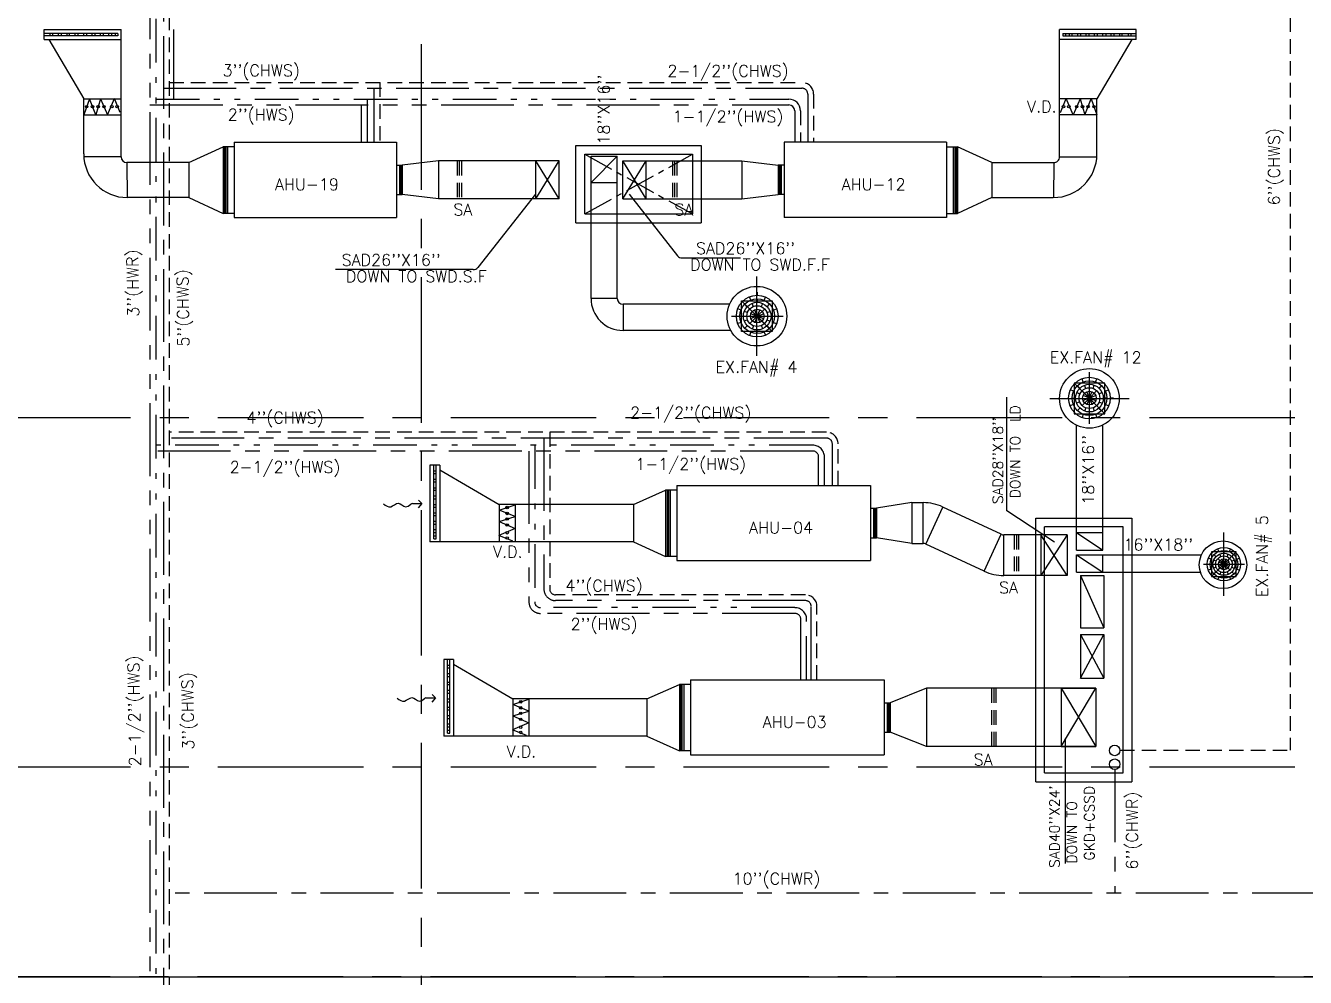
# Model space of a CAD drawing. Extents: x 89070.1 to 89129.1, y 39921.6 to 40000.1.
# Drawn here: x 89086.58 to 89108.56, y 39956.09 to 39972.43 of the extents above; entities that cross this region are included whole.
import ezdxf
from ezdxf.enums import TextEntityAlignment as Align

# ---------------------------------------------------------------- set-up
doc = ezdxf.new("R2010")
doc.units = 0
doc.header["$MEASUREMENT"] = 0
for name, pattern in [('2DASHES', [1.7, 0.75, -0.25, 0.1, -0.25, 0.1, -0.25]), ('CENTER', [2, 1.25, -0.25, 0.25, -0.25]), ('CENTER2', [1.125, 0.75, -0.125, 0.125, -0.125]), ('CENTERX2', [4, 2.5, -0.5, 0.5, -0.5]), ('HIDDEN', [0.375, 0.25, -0.125]), ('PHANTOM', [2.5, 1.25, -0.25, 0.25, -0.25, 0.25, -0.25])]:
    doc.linetypes.add(name, pattern=pattern)
for name, color, linetype in [('AX', 11, 'CONTINUOUS'), ('AXES', 11, 'CENTERX2'), ('DOOR-NO', 5, 'CONTINUOUS'), ('DUCT', 6, 'CONTINUOUS'), ('EJ', 11, 'CONTINUOUS'), ('EXDUCT', 6, 'CONTINUOUS'), ('RM-NAME', 2, 'CONTINUOUS'), ('ROOF', 11, 'CONTINUOUS'), ('SAD', 6, 'CONTINUOUS'), ('WALL', 11, 'CONTINUOUS')]:
    doc.layers.add(name, color=color, linetype=linetype)
doc.styles.add('ROMANS', font='ROMANS.shx')
doc.styles.add('STYLE1', font='romanc.shx', dxfattribs={"height": 200})

msp = doc.modelspace()

# ---------------------------------------------------------------- hatches: boundary and pattern name
at = {"layer": 'DOOR-NO'}
h = msp.add_hatch(dxfattribs=at)
h.set_pattern_fill('ANSI37', color=11, scale=100, angle=180, style=0)
h.set_pattern_definition([(315, (89098.546753, 40129.205519), (-0.0088388347, -0.0088388348), []), (225, (89098.546753, 40129.205519), (-0.0088388347, 0.0088388348), [])])
h.paths.add_polyline_path([(89093.002, 39969.533), (89093.052, 39969.533), (89093.052, 39970.039), (89093.002, 39970.039)])
h = msp.add_hatch(dxfattribs=at)
h.set_pattern_fill('ANSI37', color=11, scale=100, angle=180, style=0)
h.set_pattern_definition([(225, (89094.014813, 40129.205519), (0.0088388347, -0.0088388348), []), (315, (89094.014813, 40129.205519), (0.0088388347, 0.0088388348), [])])
h.paths.add_polyline_path([(89099.56, 39970.039), (89099.51, 39970.039), (89099.51, 39969.533), (89099.56, 39969.533)])
h = msp.add_hatch(dxfattribs=at)
h.set_pattern_fill('ANSI37', color=11, scale=100, angle=180, style=0)
h.set_pattern_definition([(315, (89106.68946, 40123.311477), (-0.0088388347, -0.0088388348), []), (225, (89106.68946, 40123.311477), (-0.0088388347, 0.0088388348), [])])
h.paths.add_polyline_path([(89101.145, 39963.639), (89101.195, 39963.639), (89101.195, 39964.145), (89101.145, 39964.145)])
h = msp.add_hatch(dxfattribs=at)
h.set_pattern_fill('ANSI37', color=11, scale=100, angle=180, style=0)
h.set_pattern_definition([(315, (89106.923964, 40119.973225), (-0.0088388347, -0.0088388348), []), (225, (89106.923964, 40119.973225), (-0.0088388347, 0.0088388348), [])])
h.paths.add_polyline_path([(89101.379, 39960.301), (89101.429, 39960.301), (89101.429, 39960.807), (89101.379, 39960.807)])

# ---------------------------------------------------------------- linework, layer by layer
at = {"layer": 'AX', "color": 6, "linetype": 'CENTER'}
for p, q in [((89088.947, 39976.254), (89088.947, 39940.743)), ((89088.947, 39971.359), (89099.916, 39971.359)), ((89092.563, 39971.359), (89092.563, 39970.431)), ((89100.016, 39971.259), (89100.016, 39970.431)), ((89100.338, 39965.351), (89088.947, 39965.351)), ((89095.483, 39965.351), (89095.483, 39962.76)), ((89100.438, 39964.537), (89100.438, 39965.251)), ((89099.974, 39962.56), (89095.683, 39962.56)), ((89100.074, 39961.199), (89100.074, 39962.46)), ((89105.291, 39959.659), (89105.291, 39957.536)), ((89110.898, 39957.536), (89088.947, 39957.536))]:
    msp.add_line(p, q, dxfattribs=at)
at = {"layer": 'AX', "color": 10, "linetype": 'HIDDEN'}
for p, q in [((89089.047, 39976.354), (89089.047, 39940.743)), ((89108.301, 39974.076), (89108.301, 39959.989)), ((89089.047, 39971.459), (89099.916, 39971.459)), ((89092.663, 39971.459), (89092.663, 39970.431)), ((89100.116, 39971.259), (89100.116, 39970.431)), ((89100.338, 39965.451), (89089.047, 39965.451)), ((89095.583, 39965.451), (89095.583, 39962.76)), ((89100.538, 39964.537), (89100.538, 39965.251)), ((89099.974, 39962.66), (89095.683, 39962.66)), ((89100.174, 39961.199), (89100.174, 39962.46)), ((89105.377, 39959.989), (89108.301, 39959.989))]:
    msp.add_line(p, q, dxfattribs=at)
at = {"layer": 'AX', "color": 2, "linetype": 'PHANTOM'}
for p, q in [((89088.717, 39975.949), (89088.717, 39940.546)), ((89088.717, 39971.072), (89099.691, 39971.072)), ((89100.102, 39965.129), (89088.717, 39965.129)), ((89095.225, 39965.129), (89095.225, 39962.539)), ((89100.202, 39964.537), (89100.202, 39965.029)), ((89099.796, 39962.339), (89095.425, 39962.339)), ((89099.896, 39961.199), (89099.896, 39962.239))]:
    msp.add_line(p, q, dxfattribs=at)
at = {"layer": 'AX', "color": 6, "linetype": '2DASHES'}
for p, q in [((89088.817, 39975.949), (89088.817, 39940.546)), ((89088.817, 39971.172), (89099.691, 39971.172)), ((89092.447, 39971.172), (89092.447, 39970.431)), ((89100.102, 39965.229), (89088.817, 39965.229)), ((89095.325, 39965.229), (89095.325, 39962.539)), ((89100.302, 39964.537), (89100.302, 39965.029)), ((89099.796, 39962.439), (89095.425, 39962.439)), ((89099.996, 39961.199), (89099.996, 39962.239))]:
    msp.add_line(p, q, dxfattribs=at)
at = {"layer": 'AX', "color": 2, "linetype": 'CENTER'}
for p, q in [((89092.347, 39971.072), (89092.347, 39970.431)), ((89099.791, 39970.972), (89099.791, 39970.431))]:
    msp.add_line(p, q, dxfattribs=at)
at = {"layer": 'AX', "color": 6, "linetype": 'HIDDEN'}
msp.add_line((89099.891, 39970.972), (89099.891, 39970.431), dxfattribs=at)
at = {"layer": 'AX', "color": 3, "linetype": 'HIDDEN'}
for p, q in [((89093.994, 39970.111), (89093.994, 39969.461)), ((89094.028, 39970.111), (89094.028, 39969.461)), ((89094.068, 39970.111), (89094.068, 39969.461)), ((89097.692, 39970.111), (89097.692, 39969.461)), ((89097.726, 39970.111), (89097.726, 39969.461)), ((89097.766, 39970.111), (89097.766, 39969.461)), ((89103.563, 39963.69), (89103.563, 39962.99)), ((89103.603, 39963.69), (89103.603, 39962.99)), ((89103.637, 39963.69), (89103.637, 39962.99)), ((89103.173, 39961.054), (89103.173, 39960.054)), ((89103.213, 39961.054), (89103.213, 39960.054)), ((89103.247, 39961.054), (89103.247, 39960.054))]:
    msp.add_line(p, q, dxfattribs=at)
at = {"layer": 'AX', "color": 4}
for p, q in [((89095.339, 39969.537), (89094.349, 39968.282)), ((89096.948, 39969.537), (89097.78, 39968.482)), ((89097.858, 39968.444), (89098.862, 39968.444)), ((89094.271, 39968.244), (89091.903, 39968.244)), ((89103.436, 39964.1), (89103.436, 39966.051)), ((89104.252, 39963.565), (89103.436, 39964.1)), ((89104.437, 39960.192), (89104.437, 39958.045))]:
    msp.add_line(p, q, dxfattribs=at)
at = {"layer": 'AX', "color": 10, "linetype": 'HIDDEN'}
for centre, major_axis, start_param, end_param in [((89099.916, 39971.259), (0.141, 0.141), 5.497787, 7.068583), ((89100.338, 39965.251), (-0.141, 0.141), 3.926991, 5.497787), ((89095.683, 39962.76), (-0.0707, 0.0707), 0.785398, 2.356194), ((89099.974, 39962.46), (-0.141, 0.141), 3.926991, 5.497787)]:
    msp.add_ellipse(centre, major_axis=major_axis, ratio=1, start_param=start_param, end_param=end_param, dxfattribs=at)
at = {"layer": 'AX', "color": 6}
msp.add_ellipse((89099.691, 39970.972), major_axis=(0.141, 0.141), ratio=1, start_param=5.497787, end_param=7.068583, dxfattribs=at)
at = {"layer": 'AX', "color": 6, "linetype": 'CENTER'}
for centre, major_axis, start_param, end_param in [((89099.916, 39971.259), (0.0707, 0.0707), 5.497787, 7.068583), ((89095.683, 39962.76), (0.141, 0.141), 2.356194, 3.926991), ((89099.974, 39962.46), (-0.0707, 0.0707), 3.926991, 5.497787)]:
    msp.add_ellipse(centre, major_axis=major_axis, ratio=1, start_param=start_param, end_param=end_param, dxfattribs=at)
at = {"layer": 'AX', "color": 2}
msp.add_ellipse((89099.691, 39970.972), major_axis=(0.0707, 0.0707), ratio=1, start_param=5.497787, end_param=7.068583, dxfattribs=at)
at = {"layer": 'AX', "color": 4}
for centre, start_param, end_param in [((89097.858, 39968.544), 3.024125, 3.926991), ((89094.271, 39968.344), 3.926991, 4.829856)]:
    msp.add_ellipse(centre, major_axis=(0.0707, 0.0707), ratio=1, start_param=start_param, end_param=end_param, dxfattribs=at)
at = {"layer": 'AX', "color": 6, "linetype": '2DASHES'}
for centre, major_axis, start_param, end_param in [((89100.102, 39965.029), (0.141, 0.141), 5.497787, 7.068583), ((89095.425, 39962.539), (-0.0707, 0.0707), 0.785398, 2.356194), ((89099.796, 39962.239), (-0.141, 0.141), 3.926991, 5.497787)]:
    msp.add_ellipse(centre, major_axis=major_axis, ratio=1, start_param=start_param, end_param=end_param, dxfattribs=at)
at = {"layer": 'AX', "color": 5, "linetype": 'CENTER'}
msp.add_ellipse((89100.338, 39965.251), major_axis=(-0.0707, 0.0707), ratio=1, start_param=3.926991, end_param=5.497787, dxfattribs=at)
at = {"layer": 'AX', "color": 2, "linetype": 'PHANTOM'}
for centre, major_axis, start_param, end_param in [((89100.102, 39965.029), (-0.0707, 0.0707), 3.926991, 5.497787), ((89095.425, 39962.539), (0.141, 0.141), 2.356194, 3.926991), ((89099.796, 39962.239), (-0.0707, 0.0707), 3.926991, 5.497787)]:
    msp.add_ellipse(centre, major_axis=major_axis, ratio=1, start_param=start_param, end_param=end_param, dxfattribs=at)
at = {"layer": 'AXES'}
for p, q in [((89093.384, 39921.615), (89093.384, 39999.428)), ((89128.384, 39965.7), (89070.798, 39965.7)), ((89128.384, 39959.7), (89070.798, 39959.7)), ((89128.034, 39956.1), (89071.148, 39956.1))]:
    msp.add_line(p, q, dxfattribs=at)
at = {"layer": 'DOOR-NO', "color": 3}
for p, q in [((89089.973, 39970.353), (89089.973, 39969.21)), ((89090, 39970.353), (89090, 39969.21)), ((89090.018, 39970.353), (89090.018, 39969.21)), ((89090.049, 39970.353), (89090.049, 39969.21)), ((89102.512, 39970.353), (89102.512, 39969.21)), ((89102.544, 39970.353), (89102.544, 39969.21)), ((89102.562, 39970.353), (89102.562, 39969.21)), ((89102.589, 39970.353), (89102.589, 39969.21)), ((89093.002, 39970.039), (89093.002, 39969.533)), ((89093.052, 39970.039), (89093.052, 39969.533)), ((89099.51, 39970.039), (89099.51, 39969.533)), ((89099.56, 39970.039), (89099.56, 39969.533)), ((89097.575, 39964.459), (89097.575, 39963.316)), ((89097.603, 39964.459), (89097.603, 39963.316)), ((89097.621, 39964.459), (89097.621, 39963.316)), ((89097.652, 39964.459), (89097.652, 39963.316)), ((89101.145, 39964.145), (89101.145, 39963.639)), ((89101.195, 39964.145), (89101.195, 39963.639)), ((89097.81, 39961.12), (89097.81, 39959.978)), ((89097.837, 39961.12), (89097.837, 39959.978)), ((89097.855, 39961.12), (89097.855, 39959.978)), ((89097.887, 39961.12), (89097.887, 39959.978)), ((89101.379, 39960.807), (89101.379, 39960.301)), ((89101.429, 39960.807), (89101.429, 39960.301))]:
    msp.add_line(p, q, dxfattribs=at)
at = {"layer": 'DOOR-NO', "color": 6}
for p, q in [((89090.162, 39970.431), (89092.952, 39970.431)), ((89090.162, 39970.431), (89090.162, 39969.141)), ((89090.162, 39970.431), (89090.162, 39969.141)), ((89092.952, 39970.431), (89092.952, 39969.141)), ((89102.4, 39970.431), (89099.61, 39970.431)), ((89099.61, 39970.431), (89099.61, 39969.141)), ((89102.4, 39970.431), (89102.4, 39969.141)), ((89102.4, 39970.431), (89102.4, 39969.141)), ((89090.162, 39969.141), (89092.952, 39969.141)), ((89102.4, 39969.141), (89099.61, 39969.141)), ((89097.765, 39964.537), (89097.765, 39963.247)), ((89097.765, 39964.537), (89101.095, 39964.537)), ((89101.095, 39964.537), (89101.095, 39963.247)), ((89097.765, 39963.247), (89101.095, 39963.247)), ((89097.999, 39961.199), (89097.999, 39959.909)), ((89097.999, 39961.199), (89101.329, 39961.199)), ((89101.329, 39961.199), (89101.329, 39959.909)), ((89097.999, 39959.909), (89101.329, 39959.909))]:
    msp.add_line(p, q, dxfattribs=at)
at = {"layer": 'DOOR-NO', "color": 10}
for centre in [(89105.287, 39959.987), (89105.287, 39959.75)]:
    msp.add_ellipse(centre, major_axis=(0.0641, 0.0641), ratio=1, start_param=5.497787, end_param=11.780972, dxfattribs=at)
at = {"layer": 'DUCT'}
for p, q in [((89086.903, 39972.365), (89088.22, 39972.365)), ((89086.903, 39972.194), (89086.903, 39972.365)), ((89088.22, 39970.181), (89088.22, 39972.365)), ((89089.128, 39971.179), (89089.128, 39972.365)), ((89104.341, 39971.179), (89104.341, 39972.365)), ((89105.659, 39972.365), (89104.341, 39972.365)), ((89105.659, 39972.194), (89105.659, 39972.365)), ((89086.903, 39972.194), (89088.22, 39972.194)), ((89086.98, 39972.194), (89087.579, 39971.179)), ((89088.037, 39972.194), (89088.122, 39972.194)), ((89088.122, 39972.194), (89088.155, 39972.194)), ((89105.659, 39972.194), (89104.341, 39972.194)), ((89104.44, 39972.194), (89104.407, 39972.194)), ((89104.525, 39972.194), (89104.44, 39972.194)), ((89105.582, 39972.194), (89104.983, 39971.179)), ((89104.341, 39970.181), (89104.341, 39971.95)), ((89087.579, 39970.231), (89087.579, 39971.179)), ((89104.983, 39970.231), (89104.983, 39971.179)), ((89089.385, 39970.081), (89089.973, 39970.353)), ((89090.162, 39970.353), (89089.973, 39970.353)), ((89102.4, 39970.353), (89102.589, 39970.353)), ((89103.176, 39970.081), (89102.589, 39970.353)), ((89088.22, 39970.181), (89087.581, 39970.181)), ((89088.32, 39970.081), (89088.323, 39969.481)), ((89089.385, 39970.081), (89088.32, 39970.081)), ((89089.385, 39970.081), (89089.385, 39969.481)), ((89093.675, 39970.111), (89093.052, 39970.039)), ((89093.675, 39970.111), (89093.675, 39969.461)), ((89094.524, 39970.111), (89093.675, 39970.111)), ((89095.72, 39970.111), (89094.524, 39970.111)), ((89096.841, 39970.111), (89098.038, 39970.111)), ((89098.038, 39970.111), (89098.886, 39970.111)), ((89098.886, 39970.111), (89099.51, 39970.039)), ((89098.886, 39970.111), (89098.886, 39969.461)), ((89103.176, 39970.081), (89104.241, 39970.081)), ((89103.176, 39970.081), (89103.176, 39969.481)), ((89104.241, 39970.081), (89104.239, 39969.481)), ((89104.341, 39970.181), (89104.981, 39970.181)), ((89092.952, 39970.039), (89093.052, 39970.039)), ((89099.61, 39970.039), (89099.51, 39970.039)), ((89089.385, 39969.481), (89088.329, 39969.481)), ((89089.385, 39969.481), (89089.973, 39969.21)), ((89092.952, 39969.533), (89093.052, 39969.533)), ((89093.675, 39969.461), (89093.052, 39969.533)), ((89094.524, 39969.461), (89093.675, 39969.461)), ((89095.72, 39969.461), (89094.461, 39969.461)), ((89096.841, 39969.461), (89098.1, 39969.461)), ((89098.038, 39969.461), (89098.886, 39969.461)), ((89098.886, 39969.461), (89099.51, 39969.533)), ((89099.61, 39969.533), (89099.51, 39969.533)), ((89103.176, 39969.481), (89102.589, 39969.21)), ((89103.176, 39969.481), (89104.233, 39969.481)), ((89090.162, 39969.21), (89089.973, 39969.21)), ((89102.4, 39969.21), (89102.589, 39969.21)), ((89096.743, 39967.749), (89096.293, 39967.749)), ((89096.843, 39967.649), (89096.843, 39967.199)), ((89093.698, 39964.886), (89093.527, 39964.886)), ((89093.527, 39964.886), (89093.527, 39963.568)), ((89093.698, 39964.886), (89093.698, 39963.568)), ((89093.698, 39964.808), (89094.714, 39964.209)), ((89097.02, 39964.209), (89097.575, 39964.459)), ((89097.765, 39964.459), (89097.575, 39964.459)), ((89093.224, 39964.227), (89093.389, 39964.227)), ((89093.389, 39964.227), (89093.324, 39964.156)), ((89093.389, 39964.227), (89093.329, 39964.286)), ((89097.02, 39964.209), (89094.714, 39964.209)), ((89097.02, 39964.209), (89097.02, 39963.568)), ((89101.095, 39964.145), (89101.195, 39964.145)), ((89101.801, 39964.242), (89101.195, 39964.145)), ((89101.801, 39964.242), (89101.801, 39963.542)), ((89101.801, 39964.242), (89101.999, 39964.242)), ((89101.999, 39963.542), (89101.999, 39964.242)), ((89102.041, 39963.532), (89102.337, 39964.167)), ((89103.34, 39963.7), (89102.337, 39964.167)), ((89093.698, 39963.752), (89093.698, 39963.666)), ((89103.044, 39963.065), (89103.34, 39963.7)), ((89103.382, 39962.99), (89103.382, 39963.69)), ((89104.471, 39963.69), (89103.382, 39963.69)), ((89094.714, 39963.568), (89093.527, 39963.568)), ((89093.698, 39963.666), (89093.698, 39963.633)), ((89096.479, 39963.568), (89094.714, 39963.568)), ((89097.02, 39963.568), (89096.479, 39963.568)), ((89097.02, 39963.568), (89097.575, 39963.316)), ((89101.095, 39963.639), (89101.195, 39963.639)), ((89101.801, 39963.542), (89101.195, 39963.639)), ((89101.801, 39963.542), (89101.999, 39963.542)), ((89103.044, 39963.065), (89102.041, 39963.532)), ((89097.765, 39963.316), (89097.575, 39963.316)), ((89104.471, 39962.99), (89103.382, 39962.99)), ((89104.699, 39962.99), (89105.099, 39962.99)), ((89104.699, 39962.99), (89104.699, 39962.09)), ((89105.099, 39962.99), (89105.099, 39962.09)), ((89104.699, 39962.09), (89105.099, 39962.09)), ((89104.699, 39961.98), (89104.699, 39961.23)), ((89104.699, 39961.98), (89105.099, 39961.98)), ((89105.099, 39961.98), (89105.099, 39961.23)), ((89093.762, 39961.547), (89093.762, 39960.23)), ((89093.933, 39961.547), (89093.762, 39961.547)), ((89093.933, 39961.547), (89093.933, 39960.23)), ((89093.933, 39961.47), (89094.948, 39960.871)), ((89097.254, 39960.871), (89097.81, 39961.12)), ((89097.999, 39961.12), (89097.81, 39961.12)), ((89102.053, 39961.054), (89101.429, 39960.807)), ((89102.053, 39961.054), (89102.053, 39960.054)), ((89104.366, 39961.054), (89104.966, 39960.054)), ((89104.366, 39960.054), (89104.966, 39961.054)), ((89104.366, 39961.054), (89104.366, 39960.054)), ((89104.366, 39961.054), (89104.966, 39961.054)), ((89104.699, 39961.23), (89105.099, 39961.23)), ((89104.966, 39961.054), (89104.966, 39960.054)), ((89093.458, 39960.889), (89093.623, 39960.889)), ((89093.623, 39960.889), (89093.558, 39960.818)), ((89093.623, 39960.889), (89093.564, 39960.948)), ((89097.254, 39960.871), (89094.948, 39960.871)), ((89097.254, 39960.871), (89097.254, 39960.23)), ((89101.329, 39960.807), (89101.429, 39960.807)), ((89093.933, 39960.413), (89093.933, 39960.328)), ((89094.948, 39960.23), (89093.762, 39960.23)), ((89093.933, 39960.328), (89093.933, 39960.295)), ((89096.714, 39960.23), (89094.948, 39960.23)), ((89097.254, 39960.23), (89096.714, 39960.23)), ((89097.254, 39960.23), (89097.81, 39959.978)), ((89101.329, 39960.301), (89101.429, 39960.301)), ((89102.053, 39960.054), (89101.429, 39960.301)), ((89097.999, 39959.978), (89097.81, 39959.978)), ((89104.366, 39960.054), (89104.966, 39960.054))]:
    msp.add_line(p, q, dxfattribs=at)
at = {"layer": 'DUCT', "color": 3, "linetype": 'HIDDEN', "ltscale": 450}
for p, q in [((89088.166, 39972.301), (89086.903, 39972.301)), ((89088.166, 39972.258), (89086.903, 39972.258)), ((89104.396, 39972.301), (89105.659, 39972.301)), ((89104.396, 39972.258), (89105.659, 39972.258)), ((89093.591, 39963.622), (89093.591, 39964.886)), ((89093.634, 39963.622), (89093.634, 39964.886)), ((89093.826, 39960.284), (89093.826, 39961.547)), ((89093.869, 39960.284), (89093.869, 39961.547))]:
    msp.add_line(p, q, dxfattribs=at)
at = {"layer": 'DUCT', "color": 3}
for p, q in [((89086.997, 39972.301), (89086.997, 39972.258)), ((89087.045, 39972.301), (89087.045, 39972.258)), ((89087.146, 39972.258), (89087.146, 39972.301)), ((89087.191, 39972.301), (89087.191, 39972.258)), ((89087.289, 39972.301), (89087.289, 39972.258)), ((89087.335, 39972.258), (89087.335, 39972.301)), ((89087.429, 39972.301), (89087.429, 39972.258)), ((89087.481, 39972.301), (89087.481, 39972.258)), ((89087.576, 39972.301), (89087.576, 39972.258)), ((89087.626, 39972.301), (89087.626, 39972.258)), ((89087.721, 39972.301), (89087.721, 39972.258)), ((89087.768, 39972.301), (89087.768, 39972.258)), ((89087.864, 39972.301), (89087.864, 39972.258)), ((89087.913, 39972.301), (89087.913, 39972.258)), ((89088.008, 39972.301), (89088.008, 39972.258)), ((89088.057, 39972.301), (89088.057, 39972.258)), ((89088.117, 39972.301), (89088.117, 39972.258)), ((89088.166, 39972.301), (89088.166, 39972.258)), ((89104.396, 39972.301), (89104.396, 39972.258)), ((89104.445, 39972.301), (89104.445, 39972.258)), ((89104.505, 39972.301), (89104.505, 39972.258)), ((89104.554, 39972.301), (89104.554, 39972.258)), ((89104.648, 39972.301), (89104.648, 39972.258)), ((89104.698, 39972.301), (89104.698, 39972.258)), ((89104.793, 39972.301), (89104.793, 39972.258)), ((89104.841, 39972.301), (89104.841, 39972.258)), ((89104.935, 39972.301), (89104.935, 39972.258)), ((89104.985, 39972.301), (89104.985, 39972.258)), ((89105.08, 39972.301), (89105.08, 39972.258)), ((89105.133, 39972.301), (89105.133, 39972.258)), ((89105.227, 39972.258), (89105.227, 39972.301)), ((89105.272, 39972.301), (89105.272, 39972.258)), ((89105.37, 39972.301), (89105.37, 39972.258)), ((89105.416, 39972.258), (89105.416, 39972.301)), ((89105.517, 39972.301), (89105.517, 39972.258)), ((89105.564, 39972.301), (89105.564, 39972.258)), ((89087.579, 39971.179), (89088.094, 39971.179)), ((89087.579, 39971.179), (89088.22, 39971.179)), ((89087.676, 39971.179), (89087.582, 39970.902)), ((89087.785, 39970.902), (89087.676, 39971.179)), ((89087.868, 39971.179), (89087.785, 39970.902)), ((89087.868, 39971.179), (89087.99, 39970.902)), ((89087.99, 39970.902), (89088.108, 39971.181)), ((89088.206, 39970.941), (89088.108, 39971.181)), ((89104.983, 39971.179), (89104.341, 39971.179)), ((89104.355, 39970.941), (89104.453, 39971.181)), ((89104.572, 39970.902), (89104.453, 39971.181)), ((89104.983, 39971.179), (89104.467, 39971.179)), ((89104.694, 39971.179), (89104.572, 39970.902)), ((89104.694, 39971.179), (89104.776, 39970.902)), ((89104.776, 39970.902), (89104.885, 39971.179)), ((89104.885, 39971.179), (89104.979, 39970.902)), ((89087.579, 39970.902), (89088.22, 39970.902)), ((89104.983, 39970.902), (89104.341, 39970.902)), ((89093.591, 39964.791), (89093.634, 39964.791)), ((89093.591, 39964.743), (89093.634, 39964.743)), ((89093.634, 39964.642), (89093.591, 39964.642)), ((89093.591, 39964.597), (89093.634, 39964.597)), ((89093.591, 39964.499), (89093.634, 39964.499)), ((89093.634, 39964.453), (89093.591, 39964.453)), ((89093.591, 39964.359), (89093.634, 39964.359)), ((89093.591, 39964.307), (89093.634, 39964.307)), ((89093.591, 39964.212), (89093.634, 39964.212)), ((89093.591, 39964.162), (89093.634, 39964.162)), ((89094.714, 39964.209), (89094.714, 39963.568)), ((89094.714, 39964.209), (89094.714, 39963.694)), ((89094.714, 39964.112), (89094.99, 39964.206)), ((89094.99, 39964.209), (89094.99, 39963.568)), ((89093.591, 39964.067), (89093.634, 39964.067)), ((89093.591, 39964.02), (89093.634, 39964.02)), ((89093.591, 39963.925), (89093.634, 39963.925)), ((89094.99, 39964.003), (89094.714, 39964.112)), ((89094.714, 39963.921), (89094.99, 39964.003)), ((89094.714, 39963.921), (89094.99, 39963.798)), ((89093.591, 39963.875), (89093.634, 39963.875)), ((89093.591, 39963.78), (89093.634, 39963.78)), ((89093.591, 39963.732), (89093.634, 39963.732)), ((89094.99, 39963.798), (89094.711, 39963.68)), ((89094.951, 39963.582), (89094.711, 39963.68)), ((89093.591, 39963.671), (89093.634, 39963.671)), ((89093.591, 39963.622), (89093.634, 39963.622)), ((89093.826, 39961.452), (89093.869, 39961.452)), ((89093.826, 39961.405), (89093.869, 39961.405)), ((89093.869, 39961.304), (89093.826, 39961.304)), ((89093.826, 39961.259), (89093.869, 39961.259)), ((89093.826, 39961.16), (89093.869, 39961.16)), ((89093.869, 39961.115), (89093.826, 39961.115)), ((89093.826, 39961.021), (89093.869, 39961.021)), ((89093.826, 39960.969), (89093.869, 39960.969)), ((89093.826, 39960.874), (89093.869, 39960.874)), ((89093.826, 39960.824), (89093.869, 39960.824)), ((89094.948, 39960.871), (89094.948, 39960.23)), ((89094.948, 39960.871), (89094.948, 39960.356)), ((89094.948, 39960.774), (89095.224, 39960.868)), ((89095.224, 39960.871), (89095.224, 39960.23)), ((89093.826, 39960.729), (89093.869, 39960.729)), ((89093.826, 39960.682), (89093.869, 39960.682)), ((89095.224, 39960.664), (89094.948, 39960.774)), ((89094.948, 39960.582), (89095.224, 39960.664)), ((89093.826, 39960.586), (89093.869, 39960.586)), ((89093.826, 39960.536), (89093.869, 39960.536)), ((89093.826, 39960.442), (89093.869, 39960.442)), ((89093.826, 39960.393), (89093.869, 39960.393)), ((89095.224, 39960.46), (89094.946, 39960.342)), ((89094.948, 39960.582), (89095.224, 39960.46)), ((89093.826, 39960.333), (89093.869, 39960.333)), ((89093.826, 39960.284), (89093.869, 39960.284)), ((89095.186, 39960.244), (89094.946, 39960.342))]:
    msp.add_line(p, q, dxfattribs=at)
at = {"layer": 'DUCT', "linetype": 'ByBlock'}
for p, q in [((89095.746, 39970.111), (89093.675, 39970.111)), ((89095.346, 39969.461), (89095.346, 39970.111)), ((89095.746, 39969.461), (89095.746, 39970.111)), ((89096.841, 39969.461), (89096.841, 39970.111)), ((89097.241, 39969.461), (89097.241, 39970.111)), ((89095.746, 39969.461), (89093.675, 39969.461))]:
    msp.add_line(p, q, dxfattribs=at)
at = {"layer": 'DUCT', "color": 2, "linetype": 'ByBlock'}
for p, q in [((89095.746, 39969.461), (89095.346, 39970.111)), ((89096.841, 39969.461), (89097.241, 39970.111)), ((89097.241, 39969.461), (89096.841, 39970.111))]:
    msp.add_line(p, q, dxfattribs=at)
at = {"layer": 'DUCT', "color": 2}
for p, q in [((89095.346, 39969.461), (89095.746, 39970.111)), ((89104.699, 39962.99), (89105.099, 39962.09)), ((89104.699, 39961.23), (89105.099, 39961.98)), ((89104.699, 39961.98), (89105.099, 39961.229))]:
    msp.add_line(p, q, dxfattribs=at)
at = {"layer": 'DUCT', "color": 11}
for p, q in [((89099.143, 39966.763), (89099.143, 39968.124)), ((89099.147, 39967.855), (89099.147, 39967.799)), ((89099.407, 39967.181), (89098.879, 39967.709)), ((89098.879, 39967.181), (89098.879, 39967.709)), ((89098.879, 39967.709), (89099.407, 39967.709)), ((89098.977, 39967.607), (89098.934, 39967.649)), ((89099.038, 39967.719), (89099.016, 39967.774)), ((89099.083, 39967.607), (89099.06, 39967.663)), ((89099.147, 39967.739), (89099.147, 39967.679)), ((89099.218, 39967.605), (89099.242, 39967.66)), ((89099.266, 39967.715), (89099.29, 39967.77)), ((89099.316, 39967.607), (89099.36, 39967.649)), ((89099.407, 39967.709), (89099.407, 39967.181)), ((89098.706, 39967.445), (89099.592, 39967.445)), ((89098.87, 39967.549), (89098.814, 39967.57)), ((89098.982, 39967.506), (89098.926, 39967.527)), ((89099.147, 39967.443), (89099.02, 39967.566)), ((89099.147, 39967.443), (89099.02, 39967.321)), ((89099.147, 39967.443), (89099.038, 39967.485)), ((89099.147, 39967.443), (89099.038, 39967.402)), ((89099.147, 39967.443), (89099.105, 39967.551)), ((89099.147, 39967.443), (89099.105, 39967.335)), ((89099.146, 39967.443), (89099.273, 39967.566)), ((89099.146, 39967.443), (89099.256, 39967.485)), ((89099.146, 39967.443), (89099.256, 39967.402)), ((89099.146, 39967.443), (89099.273, 39967.321)), ((89099.147, 39967.443), (89099.194, 39967.55)), ((89099.147, 39967.443), (89099.194, 39967.337)), ((89099.312, 39967.506), (89099.368, 39967.527)), ((89099.424, 39967.549), (89099.48, 39967.57)), ((89098.87, 39967.338), (89098.814, 39967.317)), ((89098.982, 39967.38), (89098.926, 39967.359)), ((89098.977, 39967.279), (89098.934, 39967.237)), ((89099.083, 39967.279), (89099.06, 39967.224)), ((89099.147, 39967.147), (89099.147, 39967.207)), ((89099.218, 39967.282), (89099.242, 39967.227)), ((89099.312, 39967.38), (89099.368, 39967.359)), ((89099.316, 39967.279), (89099.36, 39967.237)), ((89099.424, 39967.338), (89099.48, 39967.317)), ((89099.407, 39967.181), (89098.879, 39967.181)), ((89099.038, 39967.168), (89099.016, 39967.112)), ((89099.266, 39967.172), (89099.29, 39967.117)), ((89104.747, 39966.313), (89104.726, 39966.369)), ((89104.854, 39965.595), (89104.854, 39966.482)), ((89104.958, 39966.313), (89104.98, 39966.369)), ((89104.581, 39966.155), (89104.526, 39966.179)), ((89104.59, 39966.296), (89105.118, 39965.768)), ((89104.59, 39966.296), (89104.59, 39965.768)), ((89105.118, 39966.296), (89104.59, 39966.296)), ((89104.691, 39966.107), (89104.636, 39966.131)), ((89104.689, 39966.206), (89104.647, 39966.249)), ((89104.853, 39966.035), (89104.73, 39966.162)), ((89104.79, 39966.201), (89104.769, 39966.257)), ((89104.853, 39966.035), (89104.811, 39966.145)), ((89104.853, 39966.035), (89104.975, 39966.162)), ((89104.853, 39966.035), (89104.894, 39966.145)), ((89104.916, 39966.201), (89104.937, 39966.257)), ((89105.014, 39966.107), (89105.069, 39966.131)), ((89105.017, 39966.206), (89105.059, 39966.249)), ((89105.118, 39965.768), (89105.118, 39966.296)), ((89105.124, 39966.155), (89105.179, 39966.179)), ((89104.172, 39966.032), (89105.534, 39966.032)), ((89104.577, 39965.927), (89104.522, 39965.905)), ((89104.557, 39966.037), (89104.617, 39966.037)), ((89104.689, 39965.972), (89104.633, 39965.95)), ((89104.853, 39966.037), (89104.73, 39965.909)), ((89104.853, 39966.037), (89104.745, 39965.994)), ((89104.853, 39966.037), (89104.746, 39966.083)), ((89104.853, 39966.037), (89104.811, 39965.927)), ((89104.853, 39966.037), (89104.959, 39966.083)), ((89104.853, 39966.037), (89104.894, 39965.927)), ((89104.853, 39966.037), (89104.975, 39965.909)), ((89104.853, 39966.037), (89104.961, 39965.994)), ((89105.017, 39965.972), (89105.072, 39965.95)), ((89105.149, 39966.037), (89105.089, 39966.037)), ((89105.128, 39965.927), (89105.184, 39965.905)), ((89105.265, 39966.037), (89105.209, 39966.037)), ((89104.59, 39965.768), (89105.118, 39965.768)), ((89104.689, 39965.866), (89104.647, 39965.823)), ((89104.747, 39965.759), (89104.726, 39965.703)), ((89104.79, 39965.871), (89104.769, 39965.815)), ((89104.916, 39965.871), (89104.937, 39965.815)), ((89104.958, 39965.759), (89104.98, 39965.703)), ((89105.017, 39965.866), (89105.059, 39965.823)), ((89107.159, 39963.73), (89107.159, 39962.641)), ((89106.941, 39963.269), (89106.896, 39963.287)), ((89106.948, 39963.395), (89106.948, 39962.973)), ((89107.371, 39963.395), (89106.948, 39963.395)), ((89107.371, 39963.395), (89106.948, 39962.973)), ((89107.03, 39963.235), (89106.986, 39963.252)), ((89107.027, 39963.316), (89106.992, 39963.35)), ((89107.076, 39963.405), (89107.058, 39963.45)), ((89107.163, 39963.185), (89107.061, 39963.283)), ((89107.111, 39963.316), (89107.093, 39963.361)), ((89107.163, 39963.185), (89107.129, 39963.272)), ((89107.162, 39963.185), (89107.264, 39963.283)), ((89107.163, 39963.422), (89107.163, 39963.374)), ((89107.163, 39963.185), (89107.2, 39963.27)), ((89107.219, 39963.314), (89107.238, 39963.358)), ((89107.258, 39963.402), (89107.277, 39963.446)), ((89107.294, 39963.235), (89107.339, 39963.252)), ((89107.298, 39963.316), (89107.333, 39963.35)), ((89107.371, 39962.973), (89107.371, 39963.395)), ((89107.384, 39963.269), (89107.429, 39963.287)), ((89106.81, 39963.184), (89107.519, 39963.184)), ((89106.941, 39963.101), (89106.896, 39963.084)), ((89107.03, 39963.135), (89106.986, 39963.118)), ((89107.027, 39963.054), (89106.992, 39963.021)), ((89107.163, 39963.185), (89107.061, 39963.087)), ((89107.163, 39963.185), (89107.075, 39963.218)), ((89107.163, 39963.185), (89107.075, 39963.152)), ((89107.111, 39963.054), (89107.093, 39963.009)), ((89107.163, 39963.185), (89107.129, 39963.099)), ((89107.162, 39963.185), (89107.249, 39963.218)), ((89107.162, 39963.185), (89107.264, 39963.087)), ((89107.162, 39963.185), (89107.249, 39963.152)), ((89107.163, 39963.185), (89107.2, 39963.1)), ((89107.219, 39963.056), (89107.238, 39963.012)), ((89107.294, 39963.135), (89107.339, 39963.118)), ((89107.298, 39963.054), (89107.333, 39963.021)), ((89107.384, 39963.101), (89107.429, 39963.084)), ((89106.948, 39962.973), (89107.371, 39962.973)), ((89107.076, 39962.965), (89107.058, 39962.92)), ((89107.163, 39962.948), (89107.163, 39962.996)), ((89107.163, 39962.855), (89107.163, 39962.9)), ((89107.258, 39962.968), (89107.277, 39962.924))]:
    msp.add_line(p, q, dxfattribs=at)
at = {"layer": 'DUCT', "color": 3}
for centre, major_axis, start_param, end_param in [((89087.629, 39971.041), (0.0151, 0.0151), 5.497787, 11.780972), ((89087.731, 39971.041), (0.0151, 0.0151), 5.497787, 11.780972), ((89087.827, 39971.041), (0.0151, 0.0151), 5.497787, 11.780972), ((89087.929, 39971.041), (-0.0151, 0.0151), 3.926991, 10.210176), ((89088.063, 39971.041), (0.0151, 0.0151), 5.497787, 11.780972), ((89088.154, 39971.041), (0.0151, 0.0151), 5.497787, 11.780972), ((89104.408, 39971.041), (0.0151, 0.0151), 5.497787, 11.780972), ((89104.499, 39971.041), (0.0151, 0.0151), 5.497787, 11.780972), ((89104.633, 39971.041), (0.0151, 0.0151), 5.497787, 11.780972), ((89104.735, 39971.041), (0.0151, 0.0151), 5.497787, 11.780972), ((89104.831, 39971.041), (0.0151, 0.0151), 5.497787, 11.780972), ((89104.932, 39971.041), (-0.0151, 0.0151), 3.926991, 10.210176), ((89094.852, 39964.159), (-0.0151, 0.0151), 3.926991, 10.210176), ((89094.852, 39963.962), (-0.0151, 0.0151), 3.926991, 10.210176), ((89094.852, 39964.057), (-0.0151, 0.0151), 3.926991, 10.210176), ((89094.852, 39963.725), (-0.0151, 0.0151), 3.926991, 10.210176), ((89094.852, 39963.859), (-0.0151, 0.0151), 3.926991, 10.210176), ((89094.852, 39963.634), (-0.0151, 0.0151), 3.926991, 10.210176), ((89095.086, 39960.821), (-0.0151, 0.0151), 3.926991, 10.210176), ((89095.086, 39960.719), (-0.0151, 0.0151), 3.926991, 10.210176), ((89095.086, 39960.623), (-0.0151, 0.0151), 3.926991, 10.210176), ((89095.086, 39960.521), (-0.0151, 0.0151), 3.926991, 10.210176), ((89095.086, 39960.387), (-0.0151, 0.0151), 3.926991, 10.210176), ((89095.086, 39960.296), (-0.0151, 0.0151), 3.926991, 10.210176)]:
    msp.add_ellipse(centre, major_axis=major_axis, ratio=1, start_param=start_param, end_param=end_param, dxfattribs=at)
at = {"layer": 'DUCT'}
for centre, major_axis, start_param, end_param in [((89088.329, 39970.231), (-0.53, 0.53), 0.785398, 2.356194), ((89088.32, 39970.181), (-0.0707, 0.0707), 0.785398, 2.356194), ((89104.233, 39970.231), (0.53, 0.53), 3.926991, 5.497787), ((89104.241, 39970.181), (-0.0707, 0.0707), 2.356194, 3.926991), ((89099.143, 39967.445), (-0.362, 0.362), 3.926991, 10.210176), ((89104.854, 39966.032), (-0.362, 0.362), 3.926991, 10.210176), ((89093.224, 39964.188), (0.0272, 0.0272), 0.785398, 1.486983), ((89101.999, 39963.442), (-0.566, 0.566), -1.221627, -0.785398), ((89103.382, 39963.79), (0.0707, 0.0707), 3.490762, 3.926991), ((89101.999, 39963.442), (0.0707, 0.0707), 0.34917, 0.785398), ((89107.148, 39963.175), (0.289, 0.289), 5.497787, 11.780972), ((89103.382, 39963.79), (-0.566, 0.566), 1.919966, 2.356194), ((89093.458, 39960.85), (0.0272, 0.0272), 0.785398, 1.486983)]:
    msp.add_ellipse(centre, major_axis=major_axis, ratio=1, start_param=start_param, end_param=end_param, dxfattribs=at)
at = {"layer": 'DUCT', "color": 11}
for centre, major_axis, start_param, end_param in [((89099.147, 39967.445), (-0.253, 0.253), 3.926991, 10.210176), ((89099.147, 39967.445), (-0.211, 0.211), 3.926991, 10.210176), ((89099.147, 39967.445), (-0.168, 0.168), 3.926991, 10.210176), ((89099.147, 39967.445), (0.126, 0.126), 5.497787, 11.780972), ((89099.147, 39967.445), (-0.0832, 0.0832), 3.926991, 10.210176), ((89104.854, 39966.037), (0.253, 0.253), 5.497787, 11.780972), ((89104.854, 39966.037), (-0.211, 0.211), 3.926991, 10.210176), ((89104.854, 39966.037), (-0.168, 0.168), 3.926991, 10.210176), ((89104.854, 39966.037), (0.126, 0.126), 5.497787, 11.780972), ((89104.854, 39966.037), (-0.0832, 0.0832), 3.926991, 10.210176), ((89107.163, 39963.184), (0.202, 0.202), 5.497787, 11.780972), ((89107.163, 39963.184), (0.168, 0.168), 5.497787, 11.780972), ((89107.163, 39963.184), (-0.134, 0.134), 3.926991, 10.210176), ((89107.163, 39963.184), (-0.101, 0.101), 3.926991, 10.210176), ((89107.163, 39963.184), (0.0666, 0.0666), 5.497787, 11.780972)]:
    msp.add_ellipse(centre, major_axis=major_axis, ratio=1, start_param=start_param, end_param=end_param, dxfattribs=at)
at = {"layer": 'DUCT'}
for points in [[(89092.727, 39964.221), (89092.769, 39964.193), (89092.856, 39964.133), (89092.98, 39964.285), (89093.097, 39964.138), (89093.168, 39964.192), (89093.199, 39964.218)], [(89092.962, 39960.883), (89093.004, 39960.854), (89093.09, 39960.795), (89093.215, 39960.946), (89093.332, 39960.8), (89093.403, 39960.854), (89093.434, 39960.88)]]:
    msp.add_open_spline(points, degree=3, knots=[0, 0, 0, 0, 347.989009, 719.951291, 1079.148431, 1350.181819, 1350.181819, 1350.181819, 1350.181819], dxfattribs=at)
at = {"layer": 'EJ'}
msp.add_line((89078.306, 39956.1), (89118.71, 39956.1), dxfattribs=at)
at = {"layer": 'EXDUCT'}
for p, q in [((89096.293, 39967.749), (89096.293, 39970.191)), ((89096.293, 39969.741), (89096.743, 39970.191)), ((89096.293, 39970.191), (89096.743, 39970.191)), ((89096.743, 39967.749), (89096.743, 39970.191)), ((89096.293, 39969.741), (89096.743, 39969.741)), ((89098.675, 39967.649), (89096.843, 39967.649)), ((89098.695, 39967.199), (89096.843, 39967.199))]:
    msp.add_line(p, q, dxfattribs=at)
at = {"layer": 'EXDUCT', "linetype": 'ByBlock'}
for p, q in [((89104.634, 39963.428), (89104.634, 39965.571)), ((89105.084, 39963.428), (89105.084, 39965.578)), ((89104.634, 39963.728), (89105.084, 39963.428)), ((89104.634, 39963.728), (89105.084, 39963.728)), ((89104.634, 39963.428), (89105.084, 39963.428)), ((89104.634, 39963.048), (89104.634, 39963.348)), ((89104.634, 39963.348), (89106.777, 39963.348)), ((89104.634, 39963.348), (89105.084, 39963.048)), ((89105.084, 39963.048), (89105.084, 39963.348)), ((89104.634, 39963.048), (89106.759, 39963.048))]:
    msp.add_line(p, q, dxfattribs=at)
at = {"layer": 'EXDUCT'}
for major_axis, start_param, end_param in [((0.389, 0.389), 2.356194, 3.926991), ((-0.0707, 0.0707), 0.785398, 2.356194)]:
    msp.add_ellipse((89096.843, 39967.749), major_axis=major_axis, ratio=1, start_param=start_param, end_param=end_param, dxfattribs=at)
at = {"layer": 'ROOF'}
msp.add_line((89086.06, 39956.1), (89118.71, 39956.1), dxfattribs=at)
at = {"layer": 'SAD', "color": 2}
for p, q in [((89104.471, 39963.69), (89104.021, 39962.99)), ((89104.471, 39962.99), (89104.021, 39963.69))]:
    msp.add_line(p, q, dxfattribs=at)
at = {"layer": 'SAD'}
for p, q in [((89104.021, 39963.69), (89104.021, 39962.99)), ((89104.471, 39963.69), (89104.471, 39962.99)), ((89104.966, 39961.054), (89102.053, 39961.054)), ((89104.966, 39960.054), (89102.053, 39960.054))]:
    msp.add_line(p, q, dxfattribs=at)
at = {"layer": 'WALL'}
for p, q in [((89096.034, 39970.375), (89098.184, 39970.375)), ((89096.034, 39969.05), (89096.034, 39970.375)), ((89098.184, 39970.375), (89098.184, 39969.05)), ((89096.184, 39970.225), (89098.034, 39970.225)), ((89096.184, 39969.2), (89096.184, 39970.225)), ((89098.034, 39970.225), (89098.034, 39969.2)), ((89098.034, 39970.2), (89098.034, 39969.2)), ((89096.184, 39969.2), (89098.034, 39969.2)), ((89096.034, 39969.05), (89098.184, 39969.05)), ((89103.934, 39963.975), (89105.583, 39963.975)), ((89103.934, 39959.45), (89103.934, 39963.975)), ((89105.583, 39963.975), (89105.583, 39959.45)), ((89105.433, 39963.825), (89104.084, 39963.825)), ((89104.084, 39959.6), (89104.084, 39963.825)), ((89105.433, 39959.6), (89105.433, 39963.825)), ((89104.084, 39959.6), (89105.433, 39959.6)), ((89103.934, 39959.45), (89105.583, 39959.45))]:
    msp.add_line(p, q, dxfattribs=at)
at = {"layer": 'WALL', "color": 97, "linetype": 'CENTER2', "ltscale": 0.7}
for p, q in [((89096.184, 39969.2), (89098.034, 39970.225)), ((89096.184, 39970.225), (89098.034, 39969.2))]:
    msp.add_line(p, q, dxfattribs=at)

# ---------------------------------------------------------------- texts
at = {"layer": 'RM-NAME', "style": 'ROMANS', "width": 1}
for s, p in [("3''(CHWS)", (89090.628, 39971.65)), ("2-1/2''(CHWS)", (89098.646, 39971.643)), ("2''(HWS)", (89090.628, 39970.89)), ("1-1/2''(HWS)", (89098.646, 39970.859)), ('AHU-19', (89091.414, 39969.707)), ('AHU-12', (89101.147, 39969.707)), ('SA', (89094.092, 39969.276)), ('SA', (89097.886, 39969.276)), ("SAD26''X16''", (89092.862, 39968.41)), ("SAD26''X16''", (89098.949, 39968.61)), ('DOWN TO SWD.F.F', (89099.195, 39968.329)), ('DOWN TO SWD.S.F', (89093.293, 39968.129)), ('EX.FAN# 12', (89104.96, 39966.722)), ('EX.FAN# 4', (89099.135, 39966.559)), ("2-1/2''(CHWS)", (89098.006, 39965.772)), ("4''(CHWS)", (89091.038, 39965.69)), ("1-1/2''(HWS)", (89098.006, 39964.892)), ("2-1/2''(HWS)", (89091.038, 39964.839)), ('AHU-04', (89099.557, 39963.813)), ("16''X18''", (89106.037, 39963.523)), ("4''(CHWS)", (89096.517, 39962.802)), ('SA', (89103.465, 39962.785)), ("2''(HWS)", (89096.517, 39962.143)), ('AHU-03', (89099.791, 39960.475)), ('SA', (89103.027, 39959.83)), ("10''(CHWR)", (89099.479, 39957.771))]:
    msp.add_text(s, height=0.2, dxfattribs=at).set_placement(p, align=Align.MIDDLE)
for s, height, p in [("18''X16''", 0.2, (89096.512, 39970.992)), ("6''(CHWS)", 0.2, (89108.037, 39970.011)), ('DOWN TO  LD', 0.175, (89103.578, 39965.116)), ("SAD28''X18''", 0.175, (89103.28, 39964.965)), ("18''X16''", 0.2, (89104.832, 39964.806)), ('EX.FAN# 5', 0.2, (89107.834, 39963.323)), ("SAD40''X24'", 0.175, (89104.253, 39958.678)), ('  GKD+CSSD', 0.175, (89104.852, 39958.617)), ('DOWN TO  ', 0.175, (89104.552, 39958.701)), ("6''(CHWR)", 0.2, (89105.599, 39958.611))]:
    msp.add_text(s, height=height, rotation=90, dxfattribs=at).set_placement(p, align=Align.MIDDLE)
at = {"layer": 'RM-NAME', "style": 'ROMANS', "oblique": 0, "width": 1}
for s, p in [("3''(HWR)", (89088.437, 39968.012)), ("5''(CHWS)", (89089.298, 39967.586)), ("2-1/2''(HWS)", (89088.46, 39960.666)), ("3''(CHWS)", (89089.38, 39960.666))]:
    msp.add_text(s, height=0.2, rotation=90.856, dxfattribs=at).set_placement(p, align=Align.MIDDLE)
at = {"layer": 'SAD', "color": 2, "style": 'STYLE1', "width": 1}
for p in [(89103.782, 39970.945), (89094.611, 39963.298), (89094.846, 39959.868)]:
    msp.add_text('V.D.', height=0.2, dxfattribs=at).set_placement(p)

doc.saveas('drawing.dxf')
